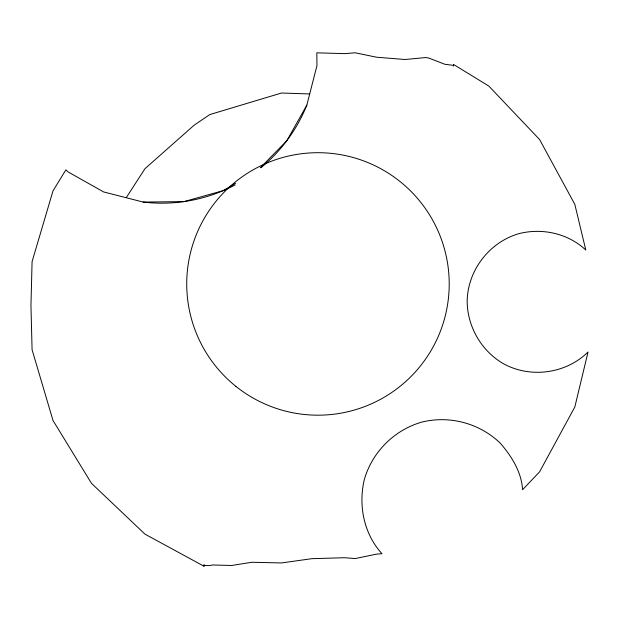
<?xml version="1.0" encoding="UTF-8"?>
<svg xmlns="http://www.w3.org/2000/svg" width="619" height="619" viewBox="0 0 619 619"><rect width="100%" height="100%" fill="white"/><g stroke="black" fill="none" stroke-linecap="round" stroke-linejoin="round"><path stroke-width="0.93" d="M235.646 183.255L223.204 190.629L183.92 201.616L143.136 202.065L103.621 191.936L68.075 171.927L65.908 169.807L52.994 190.892L32.087 261.605L30.95 305.678L32.087 349.743L52.994 420.463L91.504 483.362L144.97 534.143L203.984 566.223L204.03 564.497M203.984 566.223L203.961 565.379L209.764 565.642L212.348 564.977L231.699 565.472L251.817 562.276L281.467 562.942L311.906 558.671L344.76 557.719L355.19 558.57L376.514 554.137L382 553.696C363.833 534.004 358.184 505.305 364.312 479.57C372.181 452.063 394.257 429.988 421.763 422.119C449.518 415.179 479.671 423.264 500.245 443.15C511.65 456.249 521.446 471.972 522.606 489.706L539.59 471.825L574.811 407.031L588.05 351.987C565.789 373.992 529.771 378.712 502.582 363.221C481.195 350.385 467.585 326.817 467.167 301.879C467.345 270.565 489.467 241.727 519.666 233.456C542.793 227.838 568.35 233.564 585.806 250.045L574.811 204.324L539.59 139.53L488.801 86.056L453.495 64.438L453.472 65.374L444.86 64.268L428.874 58.101L425.911 57.536L405.019 59.501L376.514 57.211L355.19 52.777L344.76 53.636L316.82 52.824L316.959 65.629L306.831 105.145L286.829 140.691L260.359 167.749M126.214 197.724L144.97 168.701L194.049 125.262L209.764 114.585L281.467 93.028L309.701 93.941M453.495 64.438L453.541 66.156M306.831 105.145A156.251 156.251 0 0 1 261.241 167.478M235.181 184.895A156.251 156.251 0 0 1 143.136 202.065M235.893 386.364A131.251 131.251 0 0 0 447.699 303.805A131.251 131.251 0 0 0 270.294 161.66A131.251 131.251 0 0 0 235.893 386.364"/></g></svg>
